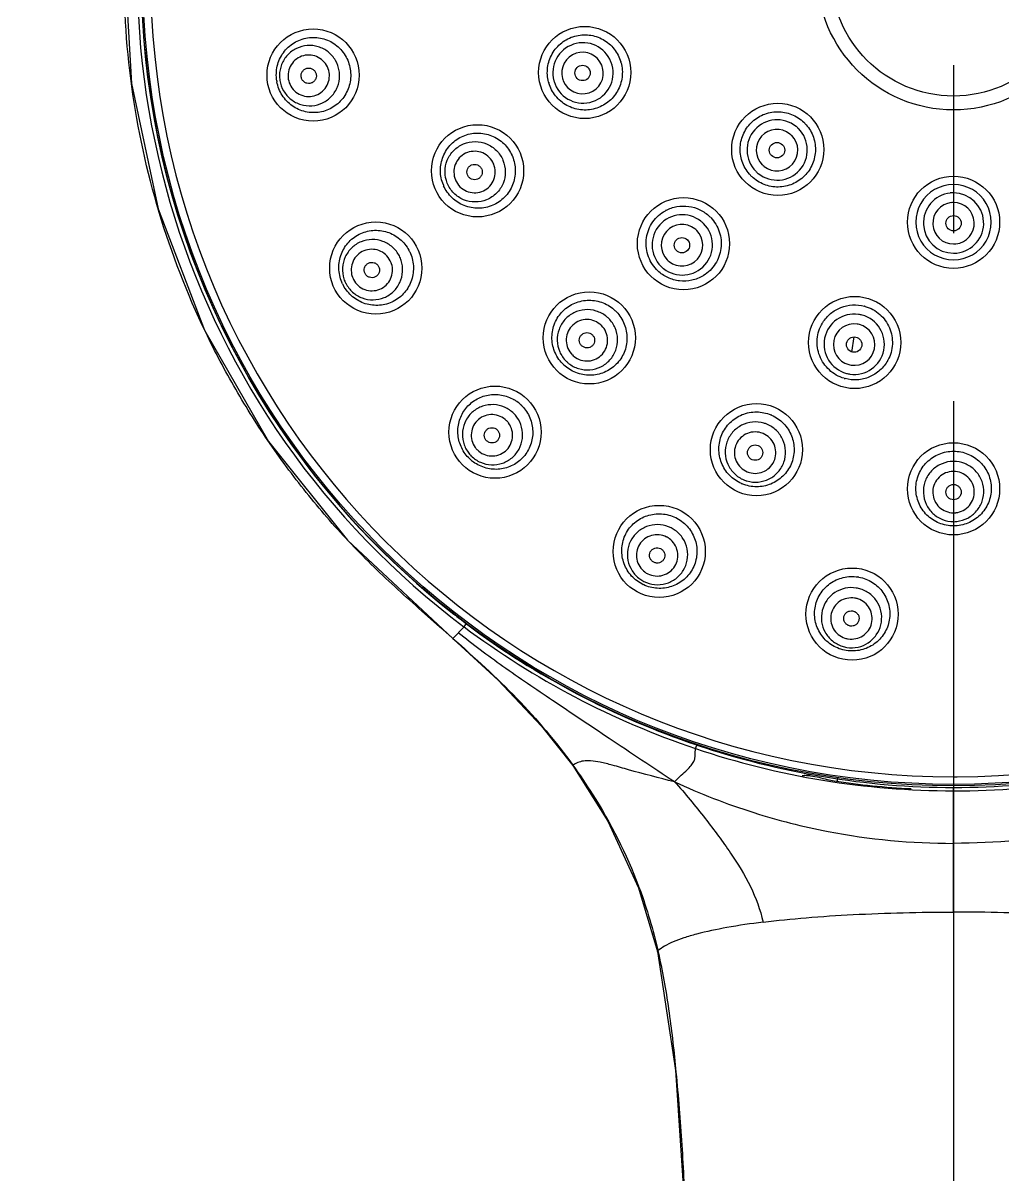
# Model space of a CAD drawing. Extents: x -5791 to -5371, y -4731 to -4434.
# Drawn here: x -5530.14 to -5519.93, y -4609.29 to -4597.3 of the extents above; entities that cross this region are included whole.
import ezdxf

# ---------------------------------------------------------------- set-up
doc = ezdxf.new("R2010")
doc.units = 0
doc.header["$LTSCALE"] = 7
doc.linetypes.add('CENTER', pattern=[2, 1.25, -0.25, 0.25, -0.25])
doc.layers.get('0').update_dxf_attribs({"color": 2, "linetype": 'CONTINUOUS'})
doc.layers.add('CENTER', color=1, linetype='CENTER')
doc.layers.add('DWG', color=7, linetype='CONTINUOUS')

# ---------------------------------------------------------------- blocks, each defined once
blk = doc.blocks.new('A$C62325126')
at = {"color": 6, "linetype": 'Continuous'}
blk.add_line((11.772, 46.288), (11.795, 46.445), dxfattribs=at)
at = {"color": 7, "linetype": 'Continuous'}
for centre, radius in [((12.831, 50.229), 1.42), ((12.831, 50.229), 1.275), ((8.989, 49.199), 0.48), ((6.16, 49.172), 0.48), ((8.967, 49.194), 0.0799), ((11, 48.398), 0.48), ((7.873, 48.175), 0.48), ((10.992, 48.39), 0.08), ((12.831, 47.639), 0.48), ((10.018, 47.416), 0.48), ((6.813, 47.162), 0.48), ((12.831, 47.629), 0.08), ((10.002, 47.4), 0.0799), ((9.037, 46.435), 0.48), ((11.801, 46.387), 0.48), ((11.796, 46.365), 0.0799), ((8.055, 45.453), 0.48), ((10.778, 45.271), 0.48), ((12.831, 44.863), 0.48), ((9.765, 44.211), 0.48), ((11.774, 43.558), 0.48)]:
    blk.add_circle(centre, radius, dxfattribs=at)
for centre, radius, start, end in [((8.971, 49.195), 0.314, 21.7351, 195.08), ((8.967, 49.194), 0.216, 21.7373, 195.0777), ((8.97, 49.194), 0.315, 15.003, 21.7931), ((8.991, 49.2), 0.39, 15.0005, 16.214), ((6.112, 49.165), 0.218, 359.8524, 8.993), ((6.119, 49.166), 0.317, 359.8524, 8.993), ((8.972, 49.194), 0.314, 201.7351, 15.08), ((8.967, 49.193), 0.216, 201.7373, 15.0777), ((8.966, 49.193), 0.217, 15.003, 21.7931), ((6.169, 49.174), 0.393, 189.0008, 190.4351), ((6.127, 49.167), 0.317, 179.8524, 188.993), ((6.117, 49.165), 0.218, 179.8524, 188.993), ((8.99, 49.2), 0.39, 195.0007, 196.3653), ((8.973, 49.195), 0.315, 195.003, 201.7931), ((8.968, 49.194), 0.217, 195.003, 201.7931), ((10.994, 48.392), 0.314, 51.2313, 225.0192), ((10.992, 48.39), 0.216, 51.2336, 225.0169), ((10.994, 48.392), 0.314, 231.2313, 45.0192), ((10.994, 48.392), 0.315, 45.0023, 51.2438), ((11.002, 48.4), 0.39, 43.806, 46.1939), ((10.993, 48.39), 0.216, 231.2336, 45.0169), ((10.992, 48.39), 0.216, 45.0023, 51.2438), ((7.841, 48.162), 0.217, 22.5022, 28.7151), ((7.874, 48.176), 0.392, 22.5005, 23.7114), ((10.993, 48.391), 0.216, 225.0023, 231.2438), ((10.998, 48.396), 0.389, 223.6111, 226.3887), ((10.994, 48.392), 0.315, 225.0023, 231.2438), ((7.878, 48.177), 0.391, 202.5006, 203.8349), ((7.843, 48.163), 0.217, 202.5022, 208.7151), ((12.83, 47.64), 0.392, 89.9262, 270.074), ((12.831, 47.64), 0.392, 269.9262, 90.074), ((12.831, 47.631), 0.314, 96.2314, 270.0192), ((12.831, 47.631), 0.315, 90.0023, 96.2438), ((12.831, 47.631), 0.314, 276.2313, 90.0192), ((10.017, 47.421), 0.388, 118.0927, 118.8696), ((12.831, 47.629), 0.216, 96.2336, 270.0169), ((12.831, 47.628), 0.216, 90.0023, 96.2438), ((12.831, 47.629), 0.216, 276.2336, 90.0169), ((10.005, 47.404), 0.314, 51.7351, 225.08), ((10.005, 47.403), 0.315, 45.003, 51.7931), ((10.02, 47.418), 0.39, 43.7858, 46.214), ((10.002, 47.401), 0.216, 51.7374, 225.0777), ((10.006, 47.403), 0.314, 231.7351, 45.08), ((10.003, 47.4), 0.216, 231.7374, 45.0777), ((10.002, 47.4), 0.217, 45.003, 51.7931), ((12.831, 47.629), 0.216, 270.0023, 276.2438), ((6.776, 47.144), 0.317, 17.8524, 26.993), ((6.811, 47.162), 0.394, 27.0005, 28.2036), ((6.812, 47.162), 0.393, 25.7007, 26.9994), ((12.831, 47.631), 0.315, 270.0023, 276.2438), ((6.77, 47.14), 0.218, 17.8524, 26.993), ((10.019, 47.417), 0.39, 223.6345, 226.3653), ((10.006, 47.404), 0.315, 225.003, 231.7931), ((10.003, 47.401), 0.217, 225.003, 231.7931), ((6.783, 47.147), 0.317, 197.8524, 206.993), ((6.775, 47.143), 0.218, 197.8524, 206.993), ((10.023, 47.414), 0.387, 300.9712, 301.8029), ((6.822, 47.167), 0.393, 205.6817, 206.9994), ((6.822, 47.167), 0.393, 207.0008, 208.4351), ((9.037, 46.435), 0.392, 43.7965, 46.2114), ((11.796, 46.369), 0.314, 81.7352, 255.08), ((11.797, 46.369), 0.314, 261.7352, 75.08), ((11.797, 46.368), 0.315, 75.003, 81.7931), ((11.802, 46.389), 0.39, 73.7858, 74.9995), ((9.012, 46.409), 0.217, 45.0022, 51.2151), ((9.016, 46.413), 0.316, 45.0022, 51.2151), ((11.798, 46.39), 0.388, 148.0928, 148.8696), ((11.795, 46.365), 0.216, 81.7375, 255.0777), ((11.796, 46.365), 0.216, 261.7375, 75.0777), ((11.795, 46.364), 0.217, 75.003, 81.7931), ((9.019, 46.417), 0.316, 225.0022, 231.2151), ((9.014, 46.411), 0.217, 225.0022, 231.2151), ((11.806, 46.387), 0.387, 330.9713, 331.8029), ((9.04, 46.438), 0.391, 223.6627, 226.3349), ((11.796, 46.366), 0.217, 255.003, 261.7931), ((11.802, 46.388), 0.39, 253.6345, 254.9993), ((11.797, 46.37), 0.315, 255.003, 261.7931), ((8.051, 45.449), 0.397, 54.2675, 59.577), ((8.051, 45.448), 0.398, 46.2155, 54.2743), ((8.054, 45.452), 0.394, 45.0005, 46.2036), ((8.054, 45.452), 0.393, 43.7007, 44.9994), ((8.026, 45.424), 0.317, 35.8524, 44.993), ((10.778, 45.272), 0.392, 66.2965, 67.4995), ((8.021, 45.419), 0.218, 35.8524, 44.993), ((10.766, 45.244), 0.316, 67.5022, 73.7151), ((10.764, 45.238), 0.217, 67.5022, 73.7151), ((8.032, 45.429), 0.317, 215.8524, 224.993), ((8.025, 45.422), 0.218, 215.8524, 224.993), ((8.062, 45.46), 0.393, 223.6816, 224.9994), ((8.062, 45.46), 0.393, 225.0008, 226.4351), ((8.066, 45.464), 0.398, 226.4472, 233.885), ((12.831, 44.833), 0.316, 90.0022, 96.2151), ((10.765, 45.241), 0.217, 247.5022, 253.7151), ((12.831, 44.827), 0.217, 90.0022, 96.2151), ((10.78, 45.276), 0.391, 246.1626, 247.4994), ((10.768, 45.248), 0.316, 247.5022, 253.7151), ((9.764, 44.209), 0.394, 63.0005, 64.2036), ((9.764, 44.21), 0.393, 61.7006, 62.9994), ((12.831, 44.83), 0.217, 270.0022, 276.2151), ((12.831, 44.837), 0.316, 270.0022, 276.2151), ((9.746, 44.174), 0.317, 53.8524, 62.993), ((9.743, 44.168), 0.218, 53.8524, 62.993), ((9.75, 44.181), 0.317, 233.8524, 242.993), ((9.745, 44.172), 0.218, 233.8524, 242.993), ((11.774, 43.557), 0.393, 79.7006, 80.9994), ((9.769, 44.22), 0.393, 241.6816, 242.9994), ((9.769, 44.219), 0.393, 243.0008, 244.4351), ((11.768, 43.517), 0.317, 71.8524, 80.993), ((11.767, 43.51), 0.218, 71.8524, 80.993), ((11.768, 43.515), 0.218, 251.8524, 260.993), ((11.769, 43.525), 0.317, 251.8524, 260.993)]:
    blk.add_arc(centre, radius, start, end, dxfattribs=at)
at = {"color": 6, "linetype": 'Continuous'}
for centre, radius, start, end in [((11.318, 42.687), 0.811, 265.41, 266.8665), ((11.263, 42.078), 0.2, 269.6643, 288.7316), ((12.831, 50.229), 8.5, 261.5824, 267.012)]:
    blk.add_arc(centre, radius, start, end, dxfattribs=at)
at = {"color": 7, "linetype": 'Continuous'}
for points, knots in [([(5.782, 49.112), (5.774, 49.163), (5.777, 49.268), (5.842, 49.41), (5.956, 49.516), (6.101, 49.57), (6.257, 49.564), (6.398, 49.498), (6.503, 49.382), (6.539, 49.284), (6.547, 49.234)], [0, 0, 0, 0, 1196.220913, 2387.644588, 3572.511497, 4752.668645, 5932.751979, 7117.377202, 8308.417974, 9504.329147, 9504.329147, 9504.329147, 9504.329147]), ([(8.613, 49.099), (8.6, 49.148), (8.593, 49.252), (8.642, 49.399), (8.744, 49.517), (8.882, 49.587), (9.037, 49.599), (9.185, 49.551), (9.304, 49.45), (9.351, 49.357), (9.366, 49.309)], [0, 0, 0, 0, 1169.061518, 2336.309069, 3501.389453, 4664.826905, 5828.131675, 6992.884345, 8159.711205, 9328.346098, 9328.346098, 9328.346098, 9328.346098]), ([(6.432, 49.215), (6.426, 49.254), (6.399, 49.329), (6.322, 49.419), (6.216, 49.474), (6.098, 49.487), (5.984, 49.456), (5.888, 49.386), (5.825, 49.285), (5.81, 49.207), (5.81, 49.168)], [0, 0, 0, 0, 1191.19321, 2380.479866, 3567.581005, 4752.780277, 5937.598492, 7123.759794, 8312.047657, 9502.711348, 9502.711348, 9502.711348, 9502.711348]), ([(6.327, 49.199), (6.323, 49.225), (6.304, 49.277), (6.251, 49.338), (6.179, 49.376), (6.098, 49.386), (6.019, 49.364), (5.953, 49.316), (5.91, 49.246), (5.9, 49.193), (5.9, 49.166)], [0, 0, 0, 0, 1193.12099, 2384.300406, 3573.25865, 4760.271197, 5946.902362, 7134.919743, 8325.099451, 9517.690927, 9517.690927, 9517.690927, 9517.690927]), ([(6.547, 49.234), (6.555, 49.184), (6.551, 49.08), (6.488, 48.938), (6.376, 48.832), (6.232, 48.776), (6.078, 48.781), (5.937, 48.844), (5.83, 48.956), (5.792, 49.053), (5.783, 49.103)], [0, 0, 0, 0, 1200.56331, 2396.359252, 3585.773782, 4770.575167, 5955.273914, 7144.469245, 8340.066463, 9541.032262, 9541.032262, 9541.032262, 9541.032262]), ([(6.036, 49.153), (6.034, 49.163), (6.035, 49.184), (6.049, 49.213), (6.072, 49.235), (6.102, 49.246), (6.134, 49.245), (6.163, 49.231), (6.184, 49.208), (6.192, 49.188), (6.193, 49.177)], [0, 0, 0, 0, 1195.697454, 2389.48153, 3580.682434, 4770.235125, 5959.774792, 7151.046019, 8345.004026, 9540.77282, 9540.77282, 9540.77282, 9540.77282]), ([(9.368, 49.301), (9.381, 49.252), (9.388, 49.148), (9.339, 49.001), (9.238, 48.883), (9.099, 48.813), (8.945, 48.8), (8.797, 48.848), (8.678, 48.949), (8.63, 49.041), (8.616, 49.09)], [0, 0, 0, 0, 1172.386097, 2343.145421, 3511.833362, 4679.003255, 5846.202003, 7014.97847, 8185.936972, 9358.952869, 9358.952869, 9358.952869, 9358.952869]), ([(5.814, 49.117), (5.82, 49.079), (5.847, 49.004), (5.925, 48.914), (6.03, 48.859), (6.148, 48.845), (6.263, 48.876), (6.358, 48.947), (6.421, 49.048), (6.436, 49.126), (6.436, 49.165)], [0, 0, 0, 0, 1198.350826, 2394.783642, 3589.01781, 4781.338681, 5973.276206, 7166.564889, 8361.992911, 9559.811036, 9559.811036, 9559.811036, 9559.811036]), ([(5.902, 49.131), (5.907, 49.105), (5.925, 49.053), (5.978, 48.992), (6.051, 48.954), (6.132, 48.945), (6.21, 48.966), (6.276, 49.014), (6.319, 49.084), (6.33, 49.137), (6.33, 49.164)], [0, 0, 0, 0, 1198.038408, 2394.127239, 3587.985743, 4779.890532, 5971.412367, 7164.326131, 8359.411134, 9556.917845, 9556.917845, 9556.917845, 9556.917845]), ([(6.193, 49.177), (6.195, 49.167), (6.194, 49.146), (6.181, 49.117), (6.157, 49.095), (6.128, 49.084), (6.096, 49.085), (6.067, 49.099), (6.045, 49.122), (6.038, 49.142), (6.036, 49.153)], [0, 0, 0, 0, 1196.633044, 2391.351213, 3583.48419, 4773.967663, 5964.438103, 7156.641457, 8351.533693, 9548.238133, 9548.238133, 9548.238133, 9548.238133]), ([(10.717, 48.128), (10.682, 48.164), (10.626, 48.252), (10.599, 48.404), (10.63, 48.555), (10.717, 48.683), (10.845, 48.769), (10.996, 48.8), (11.148, 48.772), (11.235, 48.715), (11.271, 48.681)], [0, 0, 0, 0, 1164.918636, 2328.697404, 3491.568771, 4653.71411, 5815.746961, 6978.316941, 8141.633729, 9305.728281, 9305.728281, 9305.728281, 9305.728281]), ([(11.283, 48.669), (11.318, 48.633), (11.374, 48.546), (11.402, 48.394), (11.371, 48.243), (11.285, 48.114), (11.157, 48.028), (11.006, 47.996), (10.854, 48.024), (10.767, 48.08), (10.73, 48.115)], [0, 0, 0, 0, 1163.781032, 2326.78487, 3489.041994, 4650.761245, 5812.591752, 6975.147236, 8138.609838, 9303.212481, 9303.212481, 9303.212481, 9303.212481]), ([(7.517, 48.028), (7.497, 48.074), (7.477, 48.177), (7.506, 48.329), (7.591, 48.459), (7.719, 48.547), (7.87, 48.578), (8.023, 48.55), (8.153, 48.465), (8.212, 48.38), (8.233, 48.333)], [0, 0, 0, 0, 1193.622852, 2384.20077, 3570.693158, 4754.169709, 5937.469701, 7123.453436, 8313.442954, 9506.723675, 9506.723675, 9506.723675, 9506.723675]), ([(7.558, 48.045), (7.543, 48.083), (7.526, 48.165), (7.55, 48.288), (7.62, 48.393), (7.724, 48.463), (7.848, 48.487), (7.971, 48.463), (8.075, 48.393), (8.122, 48.323), (8.138, 48.285)], [0, 0, 0, 0, 1191.327032, 2381.409481, 3570.21178, 4758.016839, 5945.821537, 7134.622963, 8324.704541, 9516.031213, 9516.031213, 9516.031213, 9516.031213]), ([(8.031, 48.266), (8.018, 48.29), (7.982, 48.333), (7.909, 48.373), (7.827, 48.383), (7.746, 48.362), (7.679, 48.312), (7.636, 48.242), (7.621, 48.16), (7.633, 48.105), (7.643, 48.08)], [0, 0, 0, 0, 1191.293012, 2381.118917, 3569.755367, 4757.497542, 5945.388122, 7134.388374, 8324.594086, 9516.075408, 9516.075408, 9516.075408, 9516.075408]), ([(8.236, 48.326), (8.255, 48.279), (8.276, 48.177), (8.247, 48.024), (8.162, 47.894), (8.035, 47.807), (7.883, 47.775), (7.731, 47.803), (7.6, 47.887), (7.541, 47.973), (7.52, 48.019)], [0, 0, 0, 0, 1195.989466, 2388.996995, 3578.032998, 4764.224484, 5950.410891, 7139.410501, 8332.42979, 9528.865735, 9528.865735, 9528.865735, 9528.865735]), ([(8.138, 48.285), (8.153, 48.247), (8.17, 48.164), (8.146, 48.041), (8.076, 47.936), (7.971, 47.867), (7.848, 47.842), (7.725, 47.867), (7.621, 47.937), (7.574, 48.007), (7.558, 48.045)], [0, 0, 0, 0, 1193.58713, 2385.927316, 3576.984923, 4767.043397, 5957.101511, 7148.158244, 8340.497557, 9534.084326, 9534.084326, 9534.084326, 9534.084326]), ([(7.653, 48.059), (7.666, 48.035), (7.702, 47.992), (7.775, 47.952), (7.857, 47.942), (7.938, 47.963), (8.005, 48.012), (8.048, 48.083), (8.063, 48.165), (8.051, 48.22), (8.041, 48.245)], [0, 0, 0, 0, 1195.235791, 2388.99962, 3581.570057, 4773.243259, 5965.065357, 7158.0008, 8352.145694, 9547.570418, 9547.570418, 9547.570418, 9547.570418]), ([(7.768, 48.132), (7.764, 48.141), (7.76, 48.162), (7.766, 48.194), (7.784, 48.22), (7.811, 48.238), (7.842, 48.244), (7.873, 48.238), (7.9, 48.22), (7.912, 48.202), (7.916, 48.193)], [0, 0, 0, 0, 1193.900337, 2386.662466, 3577.940122, 4768.348623, 5958.744037, 7150.09189, 8343.027536, 9536.998961, 9536.998961, 9536.998961, 9536.998961]), ([(7.916, 48.193), (7.92, 48.183), (7.924, 48.162), (7.918, 48.131), (7.9, 48.104), (7.873, 48.086), (7.842, 48.08), (7.811, 48.087), (7.784, 48.104), (7.772, 48.122), (7.768, 48.132)], [0, 0, 0, 0, 1194.475397, 2387.812037, 3579.66349, 4770.645369, 5961.614154, 7153.535837, 8347.046078, 9541.592597, 9541.592597, 9541.592597, 9541.592597]), ([(9.737, 47.148), (9.696, 47.191), (9.633, 47.297), (9.619, 47.48), (9.687, 47.65), (9.778, 47.732), (9.83, 47.76)], [0, 0, 0, 0, 1271.187113, 2539.765946, 3805.655023, 5070.508663, 5070.508663, 5070.508663, 5070.508663]), ([(9.834, 47.763), (9.87, 47.782), (9.949, 47.809), (10.073, 47.811), (10.192, 47.775), (10.26, 47.728), (10.29, 47.699)], [0, 0, 0, 0, 1257.951354, 2517.681219, 3779.062776, 5042.024191, 5042.024191, 5042.024191, 5042.024191]), ([(10.302, 47.688), (10.341, 47.646), (10.404, 47.544), (10.421, 47.366), (10.361, 47.199), (10.276, 47.115), (10.227, 47.085)], [0, 0, 0, 0, 1265.611054, 2528.965326, 3789.805402, 5049.629402, 5049.629402, 5049.629402, 5049.629402]), ([(6.468, 46.997), (6.446, 47.042), (6.419, 47.142), (6.439, 47.295), (6.514, 47.428), (6.635, 47.523), (6.782, 47.564), (6.934, 47.547), (7.069, 47.472), (7.134, 47.392), (7.158, 47.348)], [0, 0, 0, 0, 1218.365413, 2431.570086, 3638.180429, 4840.118491, 6041.995552, 7248.394153, 8461.242689, 9679.270271, 9679.270271, 9679.270271, 9679.270271]), ([(7.059, 47.288), (7.041, 47.322), (6.992, 47.385), (6.89, 47.447), (6.773, 47.467), (6.657, 47.443), (6.558, 47.378), (6.489, 47.282), (6.46, 47.166), (6.47, 47.087), (6.482, 47.05)], [0, 0, 0, 0, 1212.592156, 2423.24332, 3631.669793, 4838.160549, 6044.26378, 7251.734464, 8461.369882, 9673.423532, 9673.423532, 9673.423532, 9673.423532]), ([(7.166, 47.332), (7.188, 47.287), (7.214, 47.187), (7.195, 47.035), (7.12, 46.901), (7, 46.806), (6.853, 46.765), (6.701, 46.782), (6.566, 46.856), (6.5, 46.936), (6.476, 46.98)], [0, 0, 0, 0, 1220.283655, 2435.382886, 3644.033219, 4848.164885, 6052.337416, 7261.133026, 8476.3865, 9697.044574, 9697.044574, 9697.044574, 9697.044574]), ([(6.964, 47.239), (6.951, 47.263), (6.918, 47.306), (6.848, 47.349), (6.768, 47.363), (6.688, 47.346), (6.619, 47.302), (6.572, 47.235), (6.552, 47.156), (6.559, 47.102), (6.567, 47.076)], [0, 0, 0, 0, 1214.371606, 2426.766869, 3636.901486, 4845.056068, 6052.822853, 7262.000781, 8473.379522, 9687.212708, 9687.212708, 9687.212708, 9687.212708]), ([(6.501, 47.004), (6.519, 46.969), (6.567, 46.906), (6.669, 46.844), (6.786, 46.824), (6.903, 46.848), (7.002, 46.913), (7.071, 47.01), (7.1, 47.125), (7.09, 47.204), (7.078, 47.241)], [0, 0, 0, 0, 1218.612833, 2435.275037, 3649.701504, 4862.182642, 6074.274332, 7287.740263, 8503.381679, 9721.453331, 9721.453331, 9721.453331, 9721.453331]), ([(6.581, 47.044), (6.593, 47.02), (6.626, 46.977), (6.696, 46.935), (6.777, 46.921), (6.856, 46.937), (6.925, 46.982), (6.972, 47.048), (6.992, 47.127), (6.985, 47.182), (6.977, 47.207)], [0, 0, 0, 0, 1218.508256, 2435.033437, 3649.290271, 4861.560325, 6073.441261, 7286.738147, 8502.243343, 9720.211345, 9720.211345, 9720.211345, 9720.211345]), ([(6.701, 47.106), (6.696, 47.115), (6.691, 47.135), (6.694, 47.167), (6.71, 47.195), (6.735, 47.215), (6.766, 47.223), (6.797, 47.22), (6.825, 47.204), (6.838, 47.187), (6.843, 47.178)], [0, 0, 0, 0, 1216.804996, 2431.663196, 3643.892749, 4854.44481, 6064.983235, 7277.283427, 8492.317706, 9709.19492, 9709.19492, 9709.19492, 9709.19492]), ([(6.843, 47.178), (6.848, 47.169), (6.854, 47.148), (6.85, 47.116), (6.834, 47.088), (6.809, 47.069), (6.779, 47.06), (6.747, 47.064), (6.719, 47.079), (6.706, 47.096), (6.701, 47.106)], [0, 0, 0, 0, 1217.24377, 2432.540041, 3645.206718, 4856.195298, 6067.170236, 7279.907578, 8495.379991, 9712.696005, 9712.696005, 9712.696005, 9712.696005]), ([(10.222, 47.082), (10.186, 47.06), (10.105, 47.028), (9.977, 47.022), (9.852, 47.057), (9.781, 47.105), (9.75, 47.135)], [0, 0, 0, 0, 1267.739252, 2537.403678, 3808.909871, 5082.311186, 5082.311186, 5082.311186, 5082.311186]), ([(8.757, 46.168), (8.722, 46.204), (8.667, 46.291), (8.638, 46.443), (8.669, 46.594), (8.755, 46.721), (8.883, 46.807), (9.034, 46.837), (9.185, 46.809), (9.272, 46.753), (9.308, 46.718)], [0, 0, 0, 0, 1208.824102, 2414.293144, 3615.645086, 4814.049636, 6012.37275, 7213.443623, 8418.544114, 9626.945059, 9626.945059, 9626.945059, 9626.945059]), ([(9.213, 46.66), (9.183, 46.684), (9.111, 46.722), (8.991, 46.736), (8.874, 46.703), (8.777, 46.63), (8.715, 46.526), (8.696, 46.407), (8.722, 46.288), (8.767, 46.221), (8.795, 46.193)], [0, 0, 0, 0, 1204.232409, 2407.016882, 3608.634581, 4809.391775, 6010.299186, 7212.284932, 8415.453295, 9619.875472, 9619.875472, 9619.875472, 9619.875472]), ([(9.32, 46.706), (9.355, 46.67), (9.411, 46.583), (9.439, 46.431), (9.409, 46.28), (9.324, 46.153), (9.196, 46.067), (9.045, 46.036), (8.894, 46.064), (8.807, 46.12), (8.77, 46.155)], [0, 0, 0, 0, 1207.994255, 2412.758252, 3613.531392, 4811.524866, 6009.598986, 7210.541015, 8415.516002, 9623.913296, 9623.913296, 9623.913296, 9623.913296]), ([(11.469, 46.595), (11.491, 46.63), (11.546, 46.694), (11.655, 46.758), (11.779, 46.785), (11.863, 46.776), (11.903, 46.766)], [0, 0, 0, 0, 1259.840315, 2521.498786, 3784.833356, 5049.514447, 5049.514447, 5049.514447, 5049.514447]), ([(11.911, 46.763), (11.966, 46.747), (12.071, 46.69), (12.175, 46.545), (12.207, 46.369), (12.175, 46.254), (12.148, 46.204)], [0, 0, 0, 0, 1263.616946, 2524.981402, 3783.836151, 5041.676356, 5041.676356, 5041.676356, 5041.676356]), ([(9.147, 46.578), (9.126, 46.595), (9.077, 46.622), (8.994, 46.631), (8.914, 46.609), (8.848, 46.558), (8.805, 46.487), (8.792, 46.405), (8.81, 46.323), (8.841, 46.277), (8.86, 46.258)], [0, 0, 0, 0, 1205.620338, 2409.755921, 3612.68799, 4814.715388, 6016.893252, 7220.194175, 8424.714841, 9630.526102, 9630.526102, 9630.526102, 9630.526102]), ([(8.821, 46.17), (8.852, 46.146), (8.923, 46.108), (9.044, 46.094), (9.161, 46.127), (9.257, 46.2), (9.319, 46.304), (9.339, 46.423), (9.313, 46.542), (9.267, 46.609), (9.239, 46.637)], [0, 0, 0, 0, 1207.721608, 2413.991086, 3619.090408, 4823.326733, 6027.71371, 7233.182146, 8439.836626, 9647.748552, 9647.748552, 9647.748552, 9647.748552]), ([(8.878, 46.242), (8.899, 46.225), (8.948, 46.199), (9.031, 46.19), (9.111, 46.212), (9.177, 46.263), (9.22, 46.334), (9.233, 46.416), (9.215, 46.497), (9.184, 46.544), (9.165, 46.563)], [0, 0, 0, 0, 1208.018295, 2414.548884, 3619.873564, 4824.291774, 6028.860748, 7234.555016, 8441.471452, 9649.681052, 9649.681052, 9649.681052, 9649.681052]), ([(11.692, 46.014), (11.635, 46.03), (11.528, 46.091), (11.424, 46.242), (11.397, 46.423), (11.435, 46.54), (11.466, 46.59)], [0, 0, 0, 0, 1273.092413, 2543.573391, 3811.361097, 5078.111691, 5078.111691, 5078.111691, 5078.111691]), ([(8.956, 46.354), (8.949, 46.361), (8.937, 46.379), (8.931, 46.411), (8.937, 46.442), (8.955, 46.468), (8.981, 46.486), (9.012, 46.492), (9.044, 46.486), (9.062, 46.474), (9.069, 46.467)], [0, 0, 0, 0, 1207.79161, 2414.432134, 3619.571122, 4823.830769, 6028.076865, 7233.286117, 8440.101429, 9647.964644, 9647.964644, 9647.964644, 9647.964644]), ([(9.069, 46.467), (9.076, 46.459), (9.088, 46.442), (9.095, 46.41), (9.088, 46.379), (9.071, 46.352), (9.044, 46.335), (9.013, 46.328), (8.981, 46.335), (8.964, 46.347), (8.956, 46.354)], [0, 0, 0, 0, 1207.705596, 2414.260188, 3619.313351, 4823.487237, 6027.647571, 7232.770993, 8439.500361, 9647.277558, 9647.277558, 9647.277558, 9647.277558]), ([(12.145, 46.199), (12.124, 46.161), (12.069, 46.092), (11.958, 46.022), (11.83, 45.991), (11.743, 46), (11.701, 46.011)], [0, 0, 0, 0, 1265.698061, 2533.362287, 3802.901063, 5074.028526, 5074.028526, 5074.028526, 5074.028526]), ([(7.778, 45.188), (7.746, 45.222), (7.693, 45.301), (7.66, 45.44), (7.678, 45.58), (7.744, 45.705), (7.85, 45.798), (7.982, 45.848), (8.123, 45.848), (8.212, 45.815), (8.252, 45.792)], [0, 0, 0, 0, 1233.617993, 2462.566604, 3685.401477, 4903.108922, 6119.325747, 7338.308675, 8562.999853, 9793.445726, 9793.445726, 9793.445726, 9793.445726]), ([(8.25, 45.648), (8.222, 45.675), (8.157, 45.72), (8.041, 45.747), (7.923, 45.73), (7.82, 45.672), (7.745, 45.579), (7.71, 45.466), (7.718, 45.347), (7.752, 45.275), (7.775, 45.244)], [0, 0, 0, 0, 1225.863959, 2449.765607, 3671.418413, 4891.114685, 6110.419536, 7331.106942, 8553.982631, 9779.302668, 9779.302668, 9779.302668, 9779.302668]), ([(8.338, 45.724), (8.372, 45.689), (8.426, 45.606), (8.457, 45.463), (8.434, 45.318), (8.36, 45.192), (8.245, 45.101), (8.105, 45.059), (7.959, 45.071), (7.87, 45.114), (7.831, 45.142)], [0, 0, 0, 0, 1231.70126, 2458.474235, 3679.037728, 4894.771137, 6109.729965, 7328.34092, 8553.148183, 9784.13208, 9784.13208, 9784.13208, 9784.13208]), ([(8.175, 45.572), (8.156, 45.591), (8.111, 45.622), (8.031, 45.641), (7.95, 45.629), (7.879, 45.589), (7.828, 45.525), (7.804, 45.447), (7.809, 45.366), (7.833, 45.317), (7.848, 45.295)], [0, 0, 0, 0, 1227.398882, 2452.800144, 3675.916707, 4897.032364, 6117.75641, 7339.906873, 8564.281612, 9791.136778, 9791.136778, 9791.136778, 9791.136778]), ([(7.808, 45.205), (7.835, 45.178), (7.901, 45.133), (8.017, 45.106), (8.134, 45.123), (8.237, 45.181), (8.312, 45.274), (8.348, 45.387), (8.339, 45.506), (8.305, 45.578), (8.283, 45.609)], [0, 0, 0, 0, 1230.196203, 2458.42316, 3684.393328, 4908.400047, 6132.013963, 7357.015319, 8584.212691, 9813.86305, 9813.86305, 9813.86305, 9813.86305]), ([(10.621, 44.918), (10.575, 44.939), (10.489, 44.998), (10.405, 45.129), (10.377, 45.281), (10.409, 45.432), (10.496, 45.56), (10.626, 45.645), (10.779, 45.674), (10.881, 45.653), (10.928, 45.634)], [0, 0, 0, 0, 1212.169316, 2420.945168, 3625.564753, 4827.257394, 6028.955831, 7233.502414, 8442.113198, 9653.81033, 9653.81033, 9653.81033, 9653.81033]), ([(10.935, 45.631), (10.982, 45.61), (11.067, 45.551), (11.152, 45.42), (11.18, 45.268), (11.149, 45.116), (11.061, 44.989), (10.931, 44.904), (10.779, 44.874), (10.677, 44.895), (10.63, 44.915)], [0, 0, 0, 0, 1208.244177, 2413.225958, 3614.18864, 4812.402482, 6010.7928, 7212.154582, 8417.572714, 9626.150674, 9626.150674, 9626.150674, 9626.150674]), ([(7.871, 45.269), (7.89, 45.25), (7.935, 45.219), (8.014, 45.2), (8.095, 45.212), (8.166, 45.252), (8.217, 45.316), (8.242, 45.393), (8.236, 45.475), (8.213, 45.524), (8.197, 45.546)], [0, 0, 0, 0, 1230.375857, 2458.749248, 3684.832399, 4908.909791, 6132.594623, 7357.709331, 8585.05371, 9814.884531, 9814.884531, 9814.884531, 9814.884531]), ([(7.966, 45.364), (7.959, 45.372), (7.947, 45.389), (7.941, 45.421), (7.947, 45.452), (7.965, 45.479), (7.991, 45.496), (8.022, 45.502), (8.054, 45.496), (8.072, 45.484), (8.079, 45.477)], [0, 0, 0, 0, 1229.520963, 2457.075187, 3681.973534, 4905.176795, 6128.365947, 7353.334877, 8581.066227, 9810.659835, 9810.659835, 9810.659835, 9810.659835]), ([(8.079, 45.477), (8.086, 45.469), (8.098, 45.452), (8.104, 45.42), (8.098, 45.389), (8.081, 45.362), (8.054, 45.345), (8.023, 45.339), (7.992, 45.345), (7.974, 45.357), (7.966, 45.364)], [0, 0, 0, 0, 1229.428377, 2456.890163, 3681.696272, 4904.807422, 6127.904464, 7352.781151, 8580.42005, 9809.921066, 9809.921066, 9809.921066, 9809.921066]), ([(10.855, 45.547), (10.817, 45.558), (10.736, 45.566), (10.62, 45.532), (10.524, 45.457), (10.463, 45.353), (10.445, 45.233), (10.473, 45.115), (10.543, 45.016), (10.61, 44.971), (10.647, 44.956)], [0, 0, 0, 0, 1207.447413, 2413.44316, 3618.269345, 4822.23307, 6026.34758, 7231.543205, 8437.924293, 9645.562191, 9645.562191, 9645.562191, 9645.562191]), ([(10.679, 44.945), (10.717, 44.934), (10.798, 44.926), (10.914, 44.96), (11.01, 45.034), (11.071, 45.139), (11.089, 45.259), (11.061, 45.377), (10.991, 45.476), (10.923, 45.52), (10.887, 45.536)], [0, 0, 0, 0, 1208.210401, 2414.968218, 3620.555733, 4825.280244, 6030.155636, 7236.112825, 8443.256227, 9651.657233, 9651.657233, 9651.657233, 9651.657233]), ([(10.825, 45.447), (10.799, 45.454), (10.743, 45.46), (10.663, 45.436), (10.598, 45.385), (10.556, 45.313), (10.543, 45.231), (10.563, 45.15), (10.61, 45.082), (10.657, 45.051), (10.682, 45.041)], [0, 0, 0, 0, 1208.415621, 2415.343182, 3621.064764, 4825.879921, 6030.846058, 7236.937761, 8444.251722, 9652.858922, 9652.858922, 9652.858922, 9652.858922]), ([(10.704, 45.033), (10.73, 45.025), (10.786, 45.02), (10.866, 45.043), (10.931, 45.095), (10.973, 45.166), (10.985, 45.249), (10.966, 45.33), (10.919, 45.398), (10.872, 45.428), (10.847, 45.439)], [0, 0, 0, 0, 1208.940917, 2416.393127, 3622.638834, 4827.977721, 6033.467655, 7240.083644, 8447.922422, 9657.055, 9657.055, 9657.055, 9657.055]), ([(10.734, 45.166), (10.724, 45.17), (10.706, 45.182), (10.689, 45.209), (10.682, 45.24), (10.689, 45.271), (10.706, 45.298), (10.733, 45.316), (10.764, 45.322), (10.785, 45.318), (10.795, 45.314)], [0, 0, 0, 0, 1209.9774, 2418.801999, 3626.122653, 4832.562449, 6038.988462, 7246.379006, 8455.378208, 9665.427136, 9665.427136, 9665.427136, 9665.427136]), ([(10.795, 45.314), (10.805, 45.31), (10.822, 45.298), (10.84, 45.271), (10.846, 45.24), (10.84, 45.208), (10.823, 45.182), (10.796, 45.164), (10.765, 45.158), (10.744, 45.162), (10.734, 45.166)], [0, 0, 0, 0, 1209.252464, 2417.352816, 3623.950125, 4829.667104, 6035.370308, 7242.037465, 8450.312316, 9659.636264, 9659.636264, 9659.636264, 9659.636264]), ([(12.831, 44.477), (12.78, 44.477), (12.677, 44.497), (12.546, 44.583), (12.459, 44.713), (12.429, 44.866), (12.459, 45.019), (12.547, 45.148), (12.677, 45.235), (12.78, 45.255), (12.831, 45.255)], [0, 0, 0, 0, 1203.461786, 2403.824004, 3600.038637, 4793.240329, 5986.349682, 7182.257575, 8382.227911, 9585.296307, 9585.296307, 9585.296307, 9585.296307]), ([(12.831, 45.255), (12.882, 45.255), (12.985, 45.235), (13.115, 45.148), (13.203, 45.019), (13.233, 44.866), (13.203, 44.713), (13.115, 44.583), (12.985, 44.497), (12.882, 44.477), (12.831, 44.477)], [0, 0, 0, 0, 1196.900165, 2390.784498, 3580.666843, 4767.732123, 5954.887191, 7144.959385, 8339.077274, 9536.355221, 9536.355221, 9536.355221, 9536.355221]), ([(12.797, 45.147), (12.758, 45.143), (12.68, 45.119), (12.585, 45.043), (12.526, 44.938), (12.509, 44.818), (12.539, 44.7), (12.609, 44.602), (12.712, 44.537), (12.791, 44.522), (12.831, 44.522)], [0, 0, 0, 0, 1198.906327, 2396.371509, 3592.675757, 4788.123915, 5983.721824, 7180.392977, 8378.240853, 9577.336358, 9577.336358, 9577.336358, 9577.336358]), ([(12.865, 44.524), (12.904, 44.528), (12.982, 44.552), (13.077, 44.627), (13.136, 44.733), (13.153, 44.853), (13.123, 44.97), (13.052, 45.069), (12.95, 45.134), (12.87, 45.149), (12.831, 45.149)], [0, 0, 0, 0, 1196.866412, 2392.29413, 3586.56289, 4779.977017, 5973.540639, 7168.175679, 8363.98544, 9561.040709, 9561.040709, 9561.040709, 9561.040709]), ([(12.807, 45.043), (12.78, 45.04), (12.727, 45.024), (12.662, 44.972), (12.621, 44.899), (12.61, 44.817), (12.63, 44.736), (12.679, 44.669), (12.749, 44.624), (12.804, 44.613), (12.831, 44.613)], [0, 0, 0, 0, 1199.428975, 2397.381207, 3594.136789, 4789.992951, 5985.999005, 7183.122029, 8381.457869, 9581.077037, 9581.077037, 9581.077037, 9581.077037]), ([(12.854, 44.615), (12.881, 44.618), (12.935, 44.634), (13, 44.686), (13.041, 44.758), (13.052, 44.841), (13.032, 44.922), (12.983, 44.989), (12.913, 45.034), (12.858, 45.044), (12.831, 45.044)], [0, 0, 0, 0, 1198.028801, 2394.582584, 3589.941113, 4784.401272, 5979.011149, 7174.736692, 8371.673634, 9569.892406, 9569.892406, 9569.892406, 9569.892406]), ([(12.831, 44.749), (12.821, 44.749), (12.8, 44.753), (12.773, 44.771), (12.755, 44.797), (12.749, 44.829), (12.755, 44.86), (12.773, 44.887), (12.8, 44.904), (12.821, 44.909), (12.831, 44.909)], [0, 0, 0, 0, 1200.29878, 2399.454287, 3597.118242, 4793.908593, 5990.685197, 7188.418311, 8387.74685, 9588.116513, 9588.116513, 9588.116513, 9588.116513]), ([(12.831, 44.909), (12.841, 44.909), (12.862, 44.904), (12.889, 44.887), (12.907, 44.86), (12.913, 44.829), (12.907, 44.797), (12.889, 44.771), (12.862, 44.753), (12.841, 44.749), (12.831, 44.749)], [0, 0, 0, 0, 1199.048127, 2396.954172, 3593.37022, 4788.913573, 5984.443194, 7180.928328, 8379.007225, 9578.126161, 9578.126161, 9578.126161, 9578.126161]), ([(9.583, 43.874), (9.538, 43.898), (9.458, 43.963), (9.384, 44.098), (9.367, 44.25), (9.408, 44.398), (9.503, 44.518), (9.637, 44.593), (9.79, 44.612), (9.89, 44.585), (9.935, 44.564)], [0, 0, 0, 0, 1236.340026, 2467.444455, 3691.858162, 4911.530645, 6131.140311, 7355.33693, 8586.077716, 9822.073916, 9822.073916, 9822.073916, 9822.073916]), ([(9.95, 44.556), (9.995, 44.532), (10.075, 44.467), (10.149, 44.332), (10.167, 44.18), (10.125, 44.033), (10.031, 43.912), (9.897, 43.837), (9.745, 43.817), (9.645, 43.843), (9.6, 43.865)], [0, 0, 0, 0, 1233.049573, 2460.861763, 3682.158482, 4898.889255, 6115.660413, 7337.101726, 8565.067533, 9798.494431, 9798.494431, 9798.494431, 9798.494431]), ([(9.89, 44.456), (9.855, 44.474), (9.779, 44.497), (9.66, 44.486), (9.553, 44.434), (9.473, 44.346), (9.431, 44.235), (9.432, 44.117), (9.477, 44.006), (9.531, 43.948), (9.563, 43.925)], [0, 0, 0, 0, 1229.875124, 2457.78156, 3683.432088, 4907.120065, 6130.415617, 7355.098264, 8581.976103, 9811.305908, 9811.305908, 9811.305908, 9811.305908]), ([(9.606, 43.899), (9.64, 43.881), (9.717, 43.859), (9.835, 43.869), (9.942, 43.921), (10.022, 44.009), (10.064, 44.12), (10.063, 44.239), (10.019, 44.349), (9.964, 44.407), (9.933, 44.43)], [0, 0, 0, 0, 1232.140443, 2462.308572, 3690.216636, 4916.158536, 6141.707288, 7368.645689, 8597.783326, 9829.377446, 9829.377446, 9829.377446, 9829.377446]), ([(9.841, 44.361), (9.818, 44.374), (9.765, 44.389), (9.684, 44.382), (9.61, 44.346), (9.555, 44.286), (9.526, 44.21), (9.527, 44.128), (9.558, 44.052), (9.595, 44.012), (9.617, 43.997)], [0, 0, 0, 0, 1231.094839, 2460.186085, 3686.986046, 4911.779462, 6136.180364, 7362.011993, 8590.074348, 9820.624216, 9820.624216, 9820.624216, 9820.624216]), ([(9.646, 43.978), (9.67, 43.966), (9.723, 43.951), (9.804, 43.958), (9.877, 43.994), (9.932, 44.054), (9.961, 44.13), (9.96, 44.212), (9.93, 44.288), (9.892, 44.328), (9.871, 44.343)], [0, 0, 0, 0, 1232.652073, 2463.298019, 3691.649781, 4917.992461, 6143.94213, 7371.324336, 8600.940088, 9833.046501, 9833.046501, 9833.046501, 9833.046501]), ([(9.708, 44.099), (9.698, 44.104), (9.682, 44.117), (9.666, 44.145), (9.662, 44.177), (9.671, 44.207), (9.69, 44.232), (9.718, 44.248), (9.75, 44.251), (9.771, 44.246), (9.78, 44.241)], [0, 0, 0, 0, 1232.771023, 2463.570507, 3691.707425, 4918.14484, 6144.567868, 7372.774977, 8603.75148, 9836.5951, 9836.5951, 9836.5951, 9836.5951]), ([(9.78, 44.241), (9.789, 44.236), (9.806, 44.223), (9.822, 44.195), (9.826, 44.163), (9.817, 44.133), (9.797, 44.108), (9.769, 44.092), (9.738, 44.088), (9.717, 44.094), (9.708, 44.099)], [0, 0, 0, 0, 1232.163308, 2462.356049, 3689.887536, 4915.720357, 6141.5388, 7369.140443, 8599.510115, 9831.745984, 9831.745984, 9831.745984, 9831.745984]), ([(11.714, 43.179), (11.664, 43.187), (11.565, 43.223), (11.45, 43.329), (11.384, 43.47), (11.378, 43.625), (11.432, 43.771), (11.538, 43.884), (11.68, 43.949), (11.785, 43.953), (11.836, 43.945)], [0, 0, 0, 0, 1230.683675, 2456.434375, 3675.441165, 4889.60251, 6103.68615, 7322.440047, 8547.79258, 9778.155842, 9778.155842, 9778.155842, 9778.155842]), ([(11.844, 43.943), (11.894, 43.934), (11.991, 43.897), (12.104, 43.79), (12.167, 43.649), (12.172, 43.495), (12.117, 43.351), (12.01, 43.239), (11.869, 43.175), (11.765, 43.171), (11.714, 43.179)], [0, 0, 0, 0, 1225.276348, 2445.290712, 3658.779053, 4867.790072, 6077.003003, 7291.045554, 8511.614981, 9737.212695, 9737.212695, 9737.212695, 9737.212695]), ([(11.817, 43.83), (11.779, 43.836), (11.699, 43.834), (11.59, 43.788), (11.505, 43.705), (11.456, 43.597), (11.45, 43.478), (11.488, 43.365), (11.564, 43.274), (11.634, 43.236), (11.671, 43.224)], [0, 0, 0, 0, 1224.379729, 2446.799725, 3666.974247, 4885.195349, 6103.025954, 7322.237355, 8543.633813, 9767.470904, 9767.470904, 9767.470904, 9767.470904]), ([(11.72, 43.212), (11.758, 43.206), (11.838, 43.208), (11.947, 43.254), (12.032, 43.337), (12.081, 43.445), (12.087, 43.564), (12.05, 43.677), (11.973, 43.768), (11.903, 43.806), (11.867, 43.818)], [0, 0, 0, 0, 1224.396874, 2446.833988, 3667.025595, 4885.263756, 6103.111414, 7322.339887, 8543.753449, 9767.607676, 9767.607676, 9767.607676, 9767.607676]), ([(11.801, 43.725), (11.774, 43.729), (11.72, 43.727), (11.644, 43.696), (11.586, 43.639), (11.552, 43.564), (11.548, 43.483), (11.574, 43.406), (11.627, 43.343), (11.675, 43.317), (11.7, 43.308)], [0, 0, 0, 0, 1225.244007, 2448.494103, 3669.464156, 4888.437563, 6107.020498, 7327.027258, 8549.253814, 9773.955684, 9773.955684, 9773.955684, 9773.955684]), ([(11.734, 43.3), (11.76, 43.296), (11.815, 43.298), (11.89, 43.329), (11.949, 43.386), (11.982, 43.461), (11.986, 43.542), (11.96, 43.619), (11.908, 43.682), (11.86, 43.708), (11.835, 43.717)], [0, 0, 0, 0, 1225.256929, 2448.519927, 3669.502858, 4888.489122, 6107.084909, 7327.104536, 8549.343982, 9774.058769, 9774.058769, 9774.058769, 9774.058769]), ([(11.755, 43.434), (11.744, 43.436), (11.724, 43.443), (11.701, 43.465), (11.687, 43.493), (11.686, 43.525), (11.697, 43.555), (11.719, 43.579), (11.748, 43.592), (11.769, 43.593), (11.78, 43.591)], [0, 0, 0, 0, 1226.383465, 2450.805969, 3672.580084, 4892.663689, 6112.732856, 7334.576498, 8559.174799, 9785.630361, 9785.630361, 9785.630361, 9785.630361]), ([(11.78, 43.591), (11.79, 43.589), (11.81, 43.582), (11.834, 43.56), (11.847, 43.532), (11.848, 43.5), (11.837, 43.47), (11.815, 43.446), (11.786, 43.433), (11.765, 43.432), (11.755, 43.434)], [0, 0, 0, 0, 1225.323588, 2448.68791, 3669.406132, 4888.435304, 6107.450051, 7328.237739, 8551.777706, 9777.173329, 9777.173329, 9777.173329, 9777.173329])]:
    blk.add_open_spline(points, degree=3, knots=knots, dxfattribs=at)
at = {"color": 6, "linetype": 'Continuous'}
blk.add_open_spline([(11.255, 41.873), (11.261, 41.875), (11.267, 41.877), (11.274, 41.877)], degree=3, dxfattribs=at)
for points, knots in [([(11.343, 41.872), (11.336, 41.872), (11.313, 41.875), (11.29, 41.876), (11.274, 41.877)], [0, 0, 0, 0, 810.446741, 3005.975092, 3005.975092, 3005.975092, 3005.975092]), ([(11.587, 41.82), (11.564, 41.824), (11.483, 41.841), (11.402, 41.864), (11.343, 41.872)], [0, 0, 0, 0, 829.115485, 3002.845925, 3002.845925, 3002.845925, 3002.845925]), ([(11.618, 41.816), (11.618, 41.816), (11.619, 41.817), (11.619, 41.819), (11.62, 41.822), (11.622, 41.83), (11.625, 41.843), (11.627, 41.854), (11.628, 41.861)], [0, 0, 0, 0, 135.054288, 485.764699, 1072.182758, 1904.9743, 4318.547151, 7646.901628, 7646.901628, 7646.901628, 7646.901628])]:
    blk.add_open_spline(points, degree=3, knots=knots, dxfattribs=at)
at = {"layer": 'CENTER'}
blk.add_line((12.831, 59.777), (12.831, 13.047), dxfattribs=at)
at = {"layer": 'DWG'}
for p, q in [((7.732, 43.426), (7.756, 43.458)), ((7.615, 43.306), (7.608, 43.312)), ((7.732, 43.426), (7.615, 43.306)), ((7.615, 43.306), (7.615, 43.306)), ((10.143, 42.158), (10.156, 42.195)), ((8.865, 41.98), (8.867, 41.984)), ((12.831, 40.455), (12.831, 41.753)), ((9.749, 40.044), (9.752, 40.05)), ((9.749, 40.044), (9.749, 40.044)), ((9.933, 38.827), (9.937, 38.788)), ((9.936, 38.827), (9.94, 38.788))]:
    blk.add_line(p, q, dxfattribs=at)
for points in [[(12.831, 58.869), (11.57, 58.776), (10.255, 58.475), (9.005, 57.975), (7.848, 57.287), (6.815, 56.429), (5.924, 55.418), (5.203, 54.286), (4.665, 53.052), (4.327, 51.755), (4.193, 50.404), (4.267, 49.083), (4.546, 47.779), (5.03, 46.517), (5.696, 45.357), (6.519, 44.328), (7.615, 43.306)], [(7.615, 43.306), (8.088, 42.872), (8.54, 42.393), (8.865, 41.98)], [(8.865, 41.98), (9.23, 41.403), (9.55, 40.709), (9.749, 40.044)], [(9.749, 40.044), (9.936, 38.81), (10.04, 37.239), (10.077, 35.302), (10.05, 32.775), (10.001, 29.12), (9.959, 23.591), (9.918, 16.221)]]:
    blk.add_lwpolyline(points, dxfattribs=at)
for radius in [8.46, 8.444]:
    blk.add_circle((12.831, 50.229), radius, dxfattribs=at)
for centre, radius, start, end in [((12.831, 50.229), 8.502, 89.9984, 233.1469), ((12.83, 50.229), 8.461, 90.884, 232.0339), ((12.831, 50.229), 8.502, 306.8531, 90.0016), ((12.831, 50.229), 8.462, 306.853, 90.0008), ((12.831, 50.229), 8.365, 270.2569, 270), ((12.973, 50.396), 8.68, 231.9672, 233.0823), ((12.88, 50.287), 8.538, 233.1443, 251.3954), ((12.87, 50.272), 8.559, 233.1119, 251.4284), ((12.827, 50.229), 8.365, 270.0276, 270.2845), ((4.934, 38.984), 4.934, 20.2885, 20.6807)]:
    blk.add_arc(centre, radius, start, end, dxfattribs=at)
for points, knots in [([(7.608, 43.312), (7.44, 43.461), (7.1, 43.755), (6.611, 44.219), (6.162, 44.722), (5.754, 45.257), (5.39, 45.823), (4.964, 46.61), (4.548, 47.652), (4.249, 48.966), (4.172, 50.088), (4.217, 50.985), (4.301, 51.654), (4.438, 52.314), (4.688, 53.177), (5.126, 54.215), (5.84, 55.363), (6.722, 56.387), (7.754, 57.262), (8.909, 57.966), (10.159, 58.481), (11.474, 58.797), (12.374, 58.868), (12.823, 58.869)], [0, 0, 0, 0, 730.195175, 1460.159172, 2189.529115, 2918.241646, 3646.116849, 4373.200535, 5825.282367, 7278.620184, 8735.311066, 9464.836313, 10194.414167, 10923.992556, 11653.630079, 13111.848547, 14570.579642, 16029.858808, 17489.291453, 18948.766486, 20408.247461, 21867.741993, 23327.227309, 23327.227309, 23327.227309, 23327.227309]), ([(12.839, 58.869), (13.288, 58.868), (14.188, 58.797), (15.503, 58.481), (16.753, 57.966), (17.908, 57.262), (18.94, 56.387), (19.822, 55.363), (20.536, 54.215), (20.974, 53.176), (21.225, 52.314), (21.361, 51.654), (21.446, 50.985), (21.491, 50.088), (21.413, 48.966), (21.114, 47.652), (20.698, 46.61), (20.272, 45.822), (19.908, 45.257), (19.5, 44.722), (19.051, 44.219), (18.562, 43.755), (18.222, 43.461), (18.054, 43.312)], [0, 0, 0, 0, 1244.556837, 2489.123149, 3733.678067, 4978.227222, 6222.740533, 7467.121138, 8711.031021, 9954.535414, 10576.718743, 11198.856243, 11821.001171, 12443.10056, 13685.261628, 14924.595026, 16162.86927, 16782.853935, 17403.533122, 18024.911634, 18646.847957, 19269.28951, 19891.958421, 19891.958421, 19891.958421, 19891.958421]), ([(9.923, 41.813), (9.695, 41.961), (9.273, 42.244), (8.676, 42.643), (8.146, 43.001), (7.823, 43.242), (7.672, 43.364)], [0, 0, 0, 0, 1593.957844, 2978.136501, 4202.763063, 5340.184621, 5340.184621, 5340.184621, 5340.184621]), ([(7.615, 43.306), (7.844, 43.103), (8.296, 42.695), (8.69, 42.229), (8.867, 41.984)], [0, 0, 0, 0, 1521.745562, 3029.256942, 3029.256942, 3029.256942, 3029.256942]), ([(9.923, 41.813), (9.946, 41.836), (9.991, 41.877), (10.052, 41.931), (10.097, 41.977), (10.125, 42.018), (10.138, 42.056), (10.142, 42.103), (10.141, 42.136), (10.143, 42.158)], [0, 0, 0, 0, 2017.051499, 3707.820303, 5010.89875, 5987.020786, 6771.906545, 7478.487194, 8838.696591, 8838.696591, 8838.696591, 8838.696591]), ([(10.143, 42.158), (10.575, 42.013), (11.463, 41.792), (12.376, 41.718), (12.831, 41.718)], [0, 0, 0, 0, 1496.295176, 2992.611556, 2992.611556, 2992.611556, 2992.611556]), ([(10.156, 42.195), (10.586, 42.051), (11.47, 41.829), (12.378, 41.753), (12.831, 41.753)], [0, 0, 0, 0, 1495.870114, 2991.41105, 2991.41105, 2991.41105, 2991.41105]), ([(12.831, 41.753), (13.284, 41.753), (14.192, 41.829), (15.076, 42.051), (15.506, 42.195)], [0, 0, 0, 0, 1471.6992, 2943.720712, 2943.720712, 2943.720712, 2943.720712]), ([(12.831, 41.718), (13.286, 41.717), (14.199, 41.792), (15.087, 42.013), (15.519, 42.158)], [0, 0, 0, 0, 1472.356433, 2944.698286, 2944.698286, 2944.698286, 2944.698286]), ([(9.923, 41.813), (9.763, 41.85), (9.548, 41.908), (9.291, 41.982), (9.16, 42.015), (9.059, 42.032), (8.98, 42.031), (8.917, 42.015), (8.882, 41.995), (8.867, 41.984)], [0, 0, 0, 0, 3996.507252, 5420.068393, 6489.754144, 7285.706462, 7896.388291, 8399.596157, 8854.466886, 8854.466886, 8854.466886, 8854.466886]), ([(8.867, 41.984), (8.937, 41.886), (9.205, 41.491), (9.424, 41.061), (9.55, 40.726)], [0, 0, 0, 0, 766.046424, 3052.660275, 3052.660275, 3052.660275, 3052.660275]), ([(9.923, 41.813), (10.192, 41.689), (10.717, 41.484), (11.687, 41.236), (12.393, 41.171), (12.831, 41.171)], [0, 0, 0, 0, 1228.527837, 2331.577522, 4147.660678, 4147.660678, 4147.660678, 4147.660678]), ([(9.923, 41.813), (10.036, 41.691), (10.191, 41.502), (10.381, 41.251), (10.546, 41.02), (10.726, 40.732), (10.818, 40.479), (10.847, 40.35)], [0, 0, 0, 0, 1867.396809, 2728.233614, 3537.812826, 5047.36931, 6523.664814, 6523.664814, 6523.664814, 6523.664814]), ([(15.739, 41.813), (15.47, 41.689), (14.945, 41.484), (13.975, 41.236), (13.269, 41.171), (12.831, 41.171)], [0, 0, 0, 0, 1202.17094, 2281.550439, 4058.645648, 4058.645648, 4058.645648, 4058.645648]), ([(10.847, 40.35), (10.996, 40.369), (11.308, 40.4), (11.969, 40.443), (12.482, 40.455), (12.831, 40.455)], [0, 0, 0, 0, 950.44538, 1984.183558, 4190.998044, 4190.998044, 4190.998044, 4190.998044]), ([(14.815, 40.35), (14.666, 40.369), (14.354, 40.4), (13.693, 40.443), (13.18, 40.455), (12.831, 40.455)], [0, 0, 0, 0, 935.766255, 1953.539319, 4126.317016, 4126.317016, 4126.317016, 4126.317016]), ([(10.847, 40.35), (10.72, 40.334), (10.488, 40.301), (10.213, 40.243), (10.027, 40.189), (9.915, 40.148), (9.824, 40.104), (9.773, 40.069), (9.752, 40.05)], [0, 0, 0, 0, 2601.405673, 4807.174718, 5741.912755, 6555.915297, 7245.919324, 7814.223642, 7814.223642, 7814.223642, 7814.223642]), ([(9.752, 40.05), (9.798, 39.849), (9.869, 39.443), (9.916, 39.033), (9.936, 38.827)], [0, 0, 0, 0, 1548.82514, 3101.951542, 3101.951542, 3101.951542, 3101.951542]), ([(9.94, 38.788), (9.964, 38.536), (10.003, 38.032), (10.03, 37.527), (10.04, 37.275)], [0, 0, 0, 0, 1572.585555, 3141.597716, 3141.597716, 3141.597716, 3141.597716])]:
    blk.add_open_spline(points, degree=3, knots=knots, dxfattribs=at)
blk.add_open_spline([(9.562, 40.695), (9.639, 40.485), (9.702, 40.269), (9.752, 40.05)], degree=3, dxfattribs=at)

msp = doc.modelspace()

# ---------------------------------------------------------------- linework, layer by layer
at = {"layer": 'CENTER'}
msp.add_open_spline([(-5577.53106, -4592.53458), (-5578.36374, -4622.12765), (-5579.60641, -4666.29178), (-5523.01776, -4660.96028), (-5520.76338, -4648.06341), (-5520.55393, -4646.66921)], degree=3, knots=[0, 0, 0, 0, 70.34390075, 104.97990173, 109.11379432, 109.11379432, 109.11379432, 109.11379432], dxfattribs=at)

# ---------------------------------------------------------------- block references
at = {"layer": 'DWG'}
msp.add_blockref('A$C62325126', (-5533.27394, -4647.01025), dxfattribs=at)

doc.saveas('drawing.dxf')
